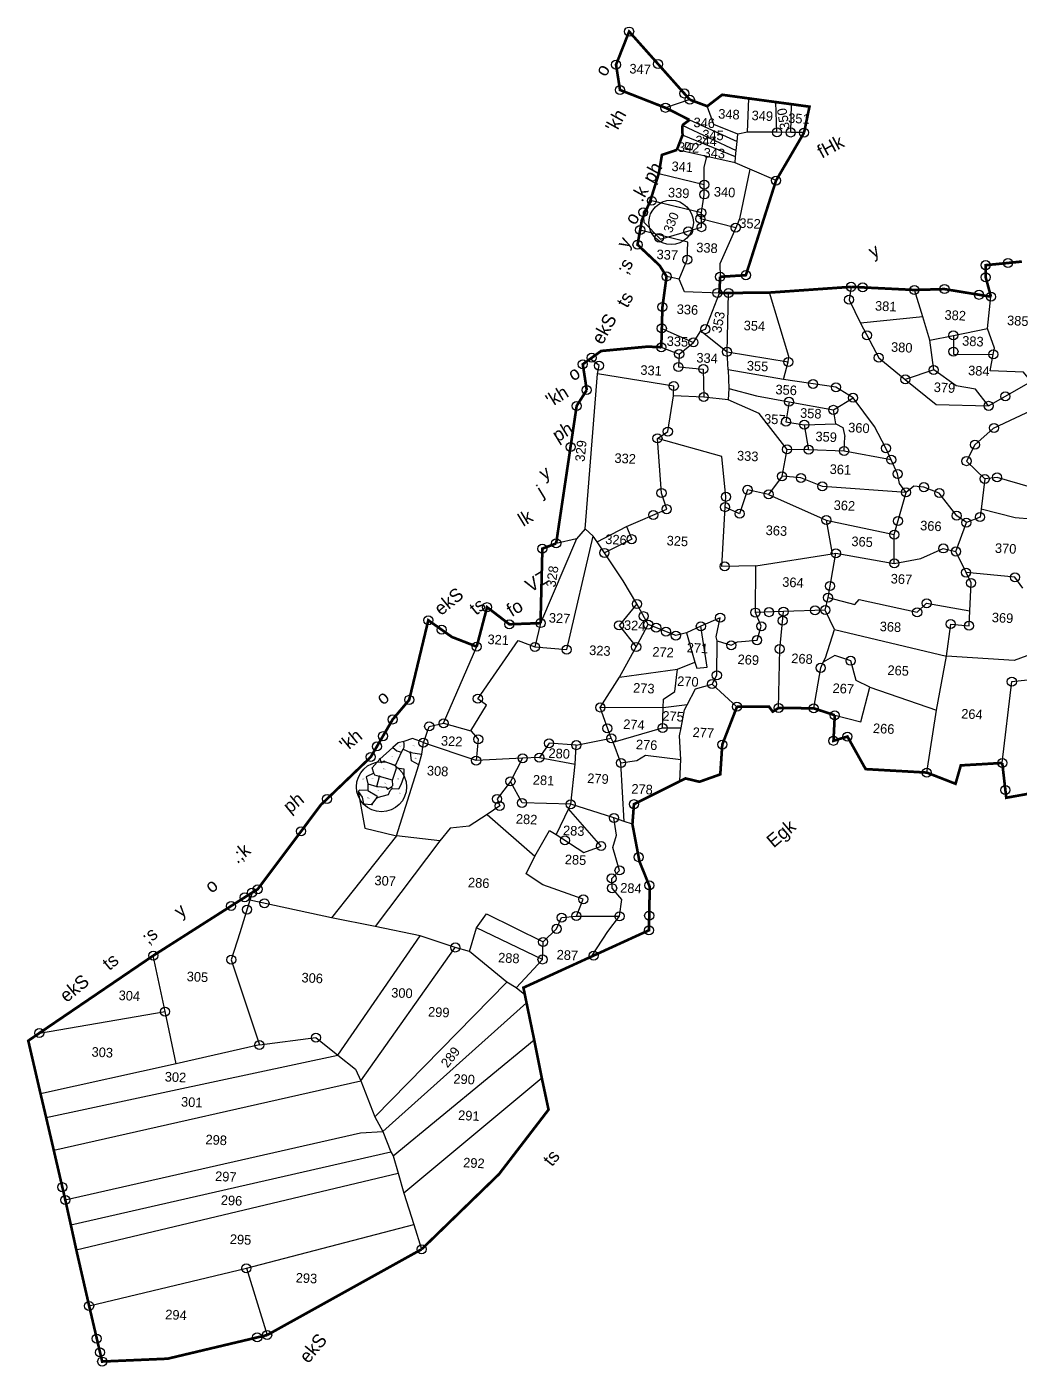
# Model space of a CAD drawing. Header units: feet. Extents: x -2404 to 281539, y -406 to 2079040.
# Drawn here: x 279096 to 280074, y 2077430 to 2078750 of the extents above; entities that cross this region are included whole.
import ezdxf
from ezdxf.enums import TextEntityAlignment as Align

# ---------------------------------------------------------------- set-up
doc = ezdxf.new("R2010")
doc.units = ezdxf.units.FT
doc.header["$LTSCALE"] = 0.3
doc.header["$MEASUREMENT"] = 0
doc.linetypes.add('DASHDOT', pattern=[1, 0.5, -0.25, 0, -0.25])
for name, color, linetype in [('OFF', 1, 'Continuous'), ('POLY_PARCEL', 6, 'Continuous'), ('POLY_WATER', 4, 'Continuous'), ('SYM_STONE', 1, 'Continuous'), ('TEXT_MAPOUT', 7, 'Continuous'), ('TEXT_PARCEL', 7, 'Continuous'), ('V_BOUND_LINE', 7, 'Continuous'), ('V_BOUND_STREAM_LINE', 7, 'DASHDOT')]:
    doc.layers.add(name, color=color, linetype=linetype)
doc.styles.add('TEXT_MAP', font='')
doc.styles.get('TEXT_MAP').set_extended_font_data('Kruti Dev 050')

# ---------------------------------------------------------------- blocks, each defined once
blk = doc.blocks.new('STONE')
blk.add_circle((0, 0), 0.851)
blk = doc.blocks.new('jj')
at = {"layer": 'OFF'}
blk.add_lwpolyline([(279601.5, 2078144.9), (279596.3, 2078121.3)], dxfattribs=at)
at = {"layer": 'POLY_PARCEL'}
for points in [[(279740.6, 2078663), (279716.8, 2078654.6), (279716.8, 2078654.6)], [(279740.6, 2078663), (279740.6, 2078663)], [(279788.4, 2078629.7), (279764.6, 2078639), (279757.9, 2078656.8)], [(279797.8, 2078632), (279798.9, 2078665.1)], [(279827, 2078632.2), (279825.5, 2078661.9)], [(279840.5, 2078632.2), (279840.7, 2078660.1)], [(279740.6, 2078643.1), (279787.8, 2078622.5)], [(279733.5, 2078637.6), (279787.1, 2078613.7)], [(279787.8, 2078622.5), (279788.4, 2078629.7)], [(279797.8, 2078632), (279788.4, 2078629.7)], [(279827, 2078632.2), (279797.8, 2078632)], [(279840.5, 2078632.2), (279827, 2078632.2)], [(279853.7, 2078632.3), (279840.5, 2078632.2)], [(279786.6, 2078607.3), (279734, 2078628)], [(279743.6, 2078614), (279744.8, 2078619.3), (279737.2, 2078620.6), (279736.5, 2078615.5), (279743.6, 2078614)], [(279787.1, 2078613.7), (279787.8, 2078622.5)], [(279758.4, 2078607.1), (279728.6, 2078613.3)], [(279756.2, 2078579.5), (279755.9, 2078596.5), (279758.4, 2078607.1)], [(279786.1, 2078601.3), (279758.4, 2078607.1)], [(279786.1, 2078601.3), (279786.6, 2078607.3)], [(279786.6, 2078607.3), (279787.1, 2078613.7)], [(279711.2, 2078589.8), (279756.2, 2078579.5)], [(279800.9, 2078595.3), (279786.1, 2078601.3)], [(279800.9, 2078595.3), (279791.5, 2078546.2), (279787.8, 2078537.5)], [(279826.8, 2078584.6), (279800.9, 2078595.3)], [(279753.8, 2078551.7), (279756.3, 2078569.8), (279756.2, 2078579.5)], [(279753.8, 2078551.7), (279703.3, 2078563)], [(279787.8, 2078537.5), (279752.9, 2078545.8), (279753.8, 2078551.7)], [(279787.8, 2078537.5), (279772.6, 2078501.6), (279773.2, 2078488.9)], [(279732.7, 2078485.9), (279740.5, 2078505.2), (279740.7, 2078522.5), (279693.7, 2078533.8)], [(279732.7, 2078485.9), (279720.4, 2078488.4)], [(279772.7, 2078472.9), (279738.2, 2078473.5), (279732.7, 2078485.9)], [(279755.1, 2078435.3), (279759.4, 2078437.1), (279772.7, 2078472.9)], [(279781.2, 2078415.1), (279781.7, 2078473.1)], [(279973.4, 2078452.4), (279964.8, 2078478.9)], [(280037.3, 2078442.1), (280040.3, 2078473.4)], [(279973.4, 2078452.4), (279912.2, 2078445.5)], [(279980.8, 2078429.7), (279973.4, 2078452.4)], [(279716.5, 2078437.2), (279747.9, 2078423.9)], [(279747.9, 2078423.9), (279755.1, 2078435.3)], [(279755.1, 2078435.3), (279781.2, 2078415.1)], [(279980.8, 2078429.7), (280003.9, 2078434.7)], [(280003.9, 2078434.7), (280037.3, 2078442.1)], [(280003.9, 2078434.7), (280004.3, 2078416.3), (280043.5, 2078416.6)], [(280043.5, 2078416.6), (280044.6, 2078422.8), (280037.3, 2078442.1)], [(279716.3, 2078418.6), (279734, 2078412.1)], [(279734, 2078412.1), (279747.9, 2078423.9)], [(279985, 2078400.4), (279980.8, 2078429.7)], [(279654, 2078391.3), (279655.2, 2078399.5), (279646.5, 2078406.1)], [(279734, 2078412.1), (279733.5, 2078399.4), (279758, 2078397.7), (279758.9, 2078370.1)], [(279781.2, 2078415.1), (279841.6, 2078406)], [(279782.6, 2078397.3), (279781.2, 2078415.1)], [(280081.2, 2078390.4), (280073.4, 2078399.7), (280040.7, 2078400.3), (280043.5, 2078416.6)], [(279644, 2078238.4), (279654, 2078391.3)], [(279728.9, 2078371), (279729.2, 2078380.5), (279654, 2078391.3)], [(279782.6, 2078397.3), (279783.4, 2078379.1)], [(279837.2, 2078388.6), (279782.6, 2078397.3)], [(279985, 2078400.4), (279957.1, 2078390.6)], [(280039.6, 2078365.8), (280026.4, 2078382.1), (280007.3, 2078385.1), (279985, 2078400.4)], [(279783.4, 2078379.1), (279782.9, 2078367.7)], [(279783.4, 2078379.1), (279810.8, 2078372.3)], [(279713.9, 2078328.7), (279724, 2078335.6), (279728.9, 2078371)], [(279758.9, 2078370.1), (279728.9, 2078371)], [(279782.9, 2078367.7), (279758.9, 2078370.1)], [(279841.8, 2078319.9), (279813.8, 2078354.7), (279782.9, 2078367.7)], [(279810.8, 2078372.3), (279843, 2078366.8)], [(279843, 2078366.8), (279840.2, 2078347.1), (279858.3, 2078344.4)], [(279843, 2078366.8), (279886.8, 2078359.5)], [(279886.8, 2078359.5), (279906, 2078371.7)], [(279889.3, 2078345.9), (279886.8, 2078359.5)], [(279858.3, 2078344.4), (279889.3, 2078345.9)], [(279858.3, 2078344.4), (279863, 2078319.8)], [(279889.3, 2078345.9), (279896.4, 2078342.3), (279898.6, 2078333.3)], [(279684.6, 2078241.4), (279724.1, 2078259.1), (279718.7, 2078274.9), (279713.9, 2078328.7)], [(279782.2, 2078272.2), (279777.5, 2078311.7), (279713.9, 2078328.7)], [(279898, 2078319.1), (279898.6, 2078333.3)], [(279837.2, 2078293.3), (279841.8, 2078319.9)], [(279863, 2078319.8), (279841.8, 2078319.9)], [(279898, 2078319.1), (279863, 2078319.8)], [(279944.5, 2078311.2), (279898, 2078319.1)], [(279837.2, 2078293.3), (279824.3, 2078275.2)], [(279959.6, 2078279.3), (279877.1, 2078283.9), (279855.8, 2078291.9), (279837.2, 2078293.3)], [(280082.2, 2078286.3), (280049.1, 2078295.5), (280037, 2078293.8)], [(279824.3, 2078275.2), (279803.4, 2078279.4), (279796, 2078255.7), (279781.6, 2078262)], [(279824.3, 2078275.2), (279881.5, 2078250.8)], [(279948.7, 2078237.5), (279959.6, 2078279.3)], [(279812.6, 2078204.6), (279779.4, 2078203.5), (279781.6, 2078262)], [(279781.6, 2078262), (279782.2, 2078272.2)], [(280111.5, 2078194), (280099.8, 2078253.8), (280067.6, 2078255.8), (280033.8, 2078264)], [(279881.5, 2078250.8), (279948.7, 2078237.5)], [(279881.5, 2078250.8), (279887.9, 2078217.6)], [(280009.7, 2078221.8), (280019.5, 2078250.4)], [(279644, 2078238.4), (279635.6, 2078228.4)], [(279652.2, 2078231.5), (279644, 2078238.4)], [(279656, 2078226), (279684.6, 2078241.4)], [(279684.6, 2078241.4), (279690.1, 2078229), (279663.4, 2078215.1)], [(279949.1, 2078209.1), (279948.7, 2078237.5)], [(279534.4, 2078037.6), (279549.6, 2078063.1), (279540.9, 2078069.5), (279579.9, 2078127.3), (279596.3, 2078121.3), (279627.7, 2078119.2), (279652.2, 2078231.5)], [(279635.6, 2078228.4), (279601.5, 2078144.9)], [(279635.6, 2078228.4), (279615.7, 2078223.7)], [(279656, 2078226), (279652.2, 2078231.5)], [(279663.4, 2078215.1), (279656, 2078226)], [(279949.1, 2078209.1), (279975.1, 2078214.3), (279997.2, 2078224.6), (280009.7, 2078221.8)], [(280019.9, 2078201.2), (280009.7, 2078221.8)], [(279696.2, 2078165.3), (279682.2, 2078187.8), (279663.4, 2078215.1)], [(279812.6, 2078204.6), (279887.9, 2078217.6)], [(279884.4, 2078174.4), (279891.4, 2078218.2)], [(279887.9, 2078217.6), (279891.4, 2078218.2)], [(279891.4, 2078218.2), (279949.1, 2078209.1)], [(279813.1, 2078158.6), (279812.6, 2078204.6)], [(280076.1, 2078186.8), (280068.2, 2078197.3), (280019.9, 2078201.2)], [(280024.2, 2078163.7), (280025.1, 2078191), (280019.9, 2078201.2)], [(279881.8, 2078162.1), (279884.4, 2078174.4)], [(279884.4, 2078174.4), (279910.8, 2078168), (279915.2, 2078172.9), (279972.4, 2078161.3), (279981.6, 2078170.3), (280024.2, 2078163.7)], [(279696.2, 2078165.3), (279678.9, 2078143.9), (279696.1, 2078122.9)], [(279707.6, 2078145.1), (279696.2, 2078165.3)], [(279795.7, 2078129.5), (279815.1, 2078131.4), (279819, 2078145.2), (279813.1, 2078158.6)], [(279840.7, 2078159.9), (279813.1, 2078158.6)], [(279837.4, 2078065), (279837.5, 2078123), (279840.7, 2078159.9)], [(279881.8, 2078162.1), (279840.7, 2078159.9)], [(279891.1, 2078143.2), (279881.8, 2078162.1)], [(280002.1, 2078118.4), (280005.6, 2078150.2), (280023.7, 2078148.8), (280024.2, 2078163.7)], [(279696.1, 2078122.9), (279697.5, 2078125.4), (279707.6, 2078145.1)], [(279745.4, 2078137.7), (279735, 2078134.7), (279707.6, 2078145.1)], [(279759.5, 2078144.2), (279745.4, 2078137.7)], [(279754.1, 2078108.7), (279756.3, 2078102.9), (279766.3, 2078104.1), (279759.5, 2078144.2)], [(279775.7, 2078130), (279774.8, 2078134.1), (279778.4, 2078153), (279759.5, 2078144.2)], [(279880.7, 2078110.6), (279882.8, 2078115.1), (279891.1, 2078143.2)], [(279891.1, 2078143.2), (280002.1, 2078118.4)], [(279745.4, 2078137.7), (279754.1, 2078108.7)], [(279771.4, 2078087.5), (279776, 2078096.2), (279775.7, 2078130)], [(279775.7, 2078130), (279789.7, 2078126), (279795.7, 2078129.5)], [(279507.5, 2078044.7), (279539, 2078120.8)], [(279680.1, 2078092.7), (279696.1, 2078122.9)], [(279927, 2078086.7), (279913.2, 2078093.3), (279907.7, 2078112.5), (279891.8, 2078117.5), (279880.7, 2078110.6)], [(279992.9, 2078065.2), (280002.1, 2078118.4)], [(280096.1, 2078125.9), (280068.8, 2078115.2), (280002.1, 2078118.4)], [(279680.1, 2078092.7), (279737.2, 2078101.7)], [(279723.7, 2078063.2), (279723.9, 2078071.7), (279735, 2078079.7), (279737.2, 2078101.7)], [(279737.2, 2078101.7), (279754.1, 2078108.7)], [(279872, 2078065.1), (279878.2, 2078105.1), (279880.7, 2078110.6)], [(279661.7, 2078062.7), (279680.1, 2078092.7)], [(280058.5, 2078014.1), (280066.7, 2078094.4), (280100.9, 2078098.7)], [(279747.1, 2078066.5), (279755.2, 2078082.4), (279771.4, 2078087.5)], [(279796.3, 2078065.5), (279771.4, 2078087.5)], [(279892.8, 2078058.6), (279918.4, 2078052.5), (279927, 2078086.7)], [(279927, 2078086.7), (279992.9, 2078065.2)], [(279723.7, 2078063.2), (279661.7, 2078062.7)], [(279673, 2078032.5), (279661.7, 2078062.7)], [(279723.4, 2078043.5), (279723.7, 2078063.2)], [(279747.1, 2078066.5), (279723.7, 2078063.2)], [(279741.5, 2078043.9), (279744.7, 2078061.6), (279747.1, 2078066.5)], [(279984.3, 2078003.5), (279992.9, 2078065.2)], [(279540.2, 2078008.5), (279487.9, 2078025.3), (279493.4, 2078041.5), (279507.5, 2078044.7)], [(279507.5, 2078044.7), (279534.4, 2078037.6)], [(279534.4, 2078037.6), (279541.9, 2078029.5), (279540.2, 2078008.5)], [(279674.8, 2078028.7), (279723.4, 2078043.5)], [(279723.4, 2078043.5), (279741.5, 2078043.9)], [(279741.7, 2078012.8), (279740, 2078035.9), (279741.5, 2078043.9)], [(279638.6, 2078025.2), (279611.8, 2078026.6), (279602.4, 2078012.4)], [(279637.7, 2078006.5), (279638.6, 2078025.2)], [(279638.6, 2078025.2), (279673, 2078032.5)], [(279674.8, 2078028.7), (279673, 2078032.5)], [(279682.9, 2078008.3), (279674.8, 2078028.7)], [(279585.9, 2078011.5), (279540.2, 2078008.5)], [(279585.9, 2078011.5), (279574.3, 2077988.5)], [(279602.4, 2078012.4), (279585.9, 2078011.5)], [(279602.4, 2078012.4), (279637.7, 2078006.5)], [(279682.9, 2078008.3), (279698.6, 2078010.9), (279706.8, 2078016.4), (279741.7, 2078012.8)], [(279741.3, 2077991.3), (279741.7, 2078012.8)], [(279634, 2077966.8), (279637.7, 2078006.5)], [(279686.8, 2077950.8), (279682.9, 2078008.3)], [(279574.3, 2077988.5), (279561.3, 2077971), (279564.1, 2077964.1), (279551.8, 2077955.5)], [(279634, 2077966.8), (279586, 2077967.4), (279574.3, 2077988.5)], [(279632, 2077962.2), (279620, 2077936.7)], [(279620, 2077936.7), (279647.6, 2077919.5), (279664.6, 2077926.1), (279632, 2077962.2)], [(279632, 2077962.2), (279634, 2077966.8)], [(279676.8, 2077954), (279634, 2077966.8)], [(279551.8, 2077955.5), (279534.3, 2077943.9), (279515.5, 2077941.4), (279505.5, 2077928.9)], [(279551.8, 2077955.5), (279599.5, 2077915.2)], [(279683.8, 2077857.2), (279685.7, 2077873.8), (279676.1, 2077884.8), (279675.5, 2077894.4), (279683.1, 2077902.4), (279676.1, 2077925), (279679.7, 2077937.1), (279676.8, 2077954)], [(279686.8, 2077950.8), (279676.8, 2077954)], [(279695.1, 2077948.1), (279686.8, 2077950.8)], [(279505.5, 2077928.9), (279462.8, 2077933.1), (279400.1, 2077851.2)], [(279599.5, 2077915.2), (279613.6, 2077940.7), (279620, 2077936.7)], [(279505.5, 2077928.9), (279443.2, 2077843.5)], [(279641.3, 2077856.8), (279647.8, 2077873.4), (279607.7, 2077887.1), (279591.2, 2077897.7), (279599.5, 2077915.2)], [(279319.4, 2077867.6), (279310.1, 2077835.1), (279301.9, 2077808.5)], [(279321.4, 2077874.9), (279319.4, 2077867.6)], [(279400.1, 2077851.2), (279319.4, 2077867.6)], [(279443.2, 2077843.5), (279400.1, 2077851.2)], [(279543.2, 2077843.7), (279552.6, 2077857.6), (279608.9, 2077830.8)], [(279608.9, 2077830.8), (279622, 2077843.9), (279626.7, 2077855), (279641.3, 2077856.8)], [(279641.3, 2077856.8), (279683.8, 2077857.2)], [(279656.9, 2077817.2), (279672.4, 2077842.1), (279683.8, 2077857.2)], [(279487.7, 2077835), (279443.2, 2077843.5)], [(279536.6, 2077820.4), (279543.2, 2077843.7)], [(279608.6, 2077813.5), (279543.2, 2077843.7)], [(279408.5, 2077716), (279487.7, 2077835)], [(279431.3, 2077691.1), (279522.5, 2077824)], [(279522.5, 2077824), (279487.7, 2077835)], [(279536.6, 2077820.4), (279536.6, 2077820.4), (279522.5, 2077824)], [(279608.6, 2077813.5), (279608.9, 2077830.8)], [(279237.5, 2077756.4), (279225.1, 2077811.4)], [(279573.7, 2077790.5), (279536.6, 2077820.4)], [(279583.2, 2077785.1), (279608.6, 2077813.5)], [(279301.9, 2077808.5), (279331, 2077725)], [(279445.9, 2077656), (279573.7, 2077790.5)], [(279583.2, 2077785.1), (279573.7, 2077790.5)], [(279591.8, 2077778.3), (279583.2, 2077785.1)], [(279453.8, 2077641.6), (279593.5, 2077770.5)], [(279114, 2077733.3), (279237.5, 2077756.4)], [(279249.1, 2077705.2), (279237.5, 2077756.4)], [(279331, 2077725), (279386.5, 2077733), (279408.5, 2077716)], [(279464.5, 2077617.6), (279601.6, 2077734.1)], [(279331, 2077725), (279249.1, 2077705.2)], [(279249.1, 2077705.2), (279116.1, 2077673.5)], [(279122, 2077650.1), (279408.5, 2077716)], [(279408.5, 2077716), (279426, 2077702.5), (279431.3, 2077691.1)], [(279609.7, 2077696.5), (279475.5, 2077581.2)], [(279130, 2077618), (279431.3, 2077691.1)], [(279431.3, 2077691.1), (279445.9, 2077656)], [(279445.9, 2077656), (279453.8, 2077641.6)], [(279142.1, 2077569.3), (279431.9, 2077640)], [(279431.9, 2077640), (279453.8, 2077641.6)], [(279453.8, 2077641.6), (279453.8, 2077641.6)], [(279453.8, 2077641.6), (279462.2, 2077621.6)], [(279147.9, 2077544.9), (279462.2, 2077621.6)], [(279462.2, 2077621.6), (279464.5, 2077617.6)], [(279464.5, 2077617.6), (279469.5, 2077600.8)], [(279153.7, 2077520.2), (279469.5, 2077600.8)], [(279469.5, 2077600.8), (279475.5, 2077581.2)], [(279475.5, 2077581.2), (279485.7, 2077550.3)], [(279321.5, 2077504.7), (279485.7, 2077550.3)], [(279485.7, 2077550.3), (279493.9, 2077526.1)], [(279167.2, 2077465.2), (279321.5, 2077504.7)], [(279321.5, 2077504.7), (279343, 2077439.2)]]:
    blk.add_lwpolyline(points, dxfattribs=at)
at = {"layer": 'POLY_WATER'}
for points in [[(279841.6, 2078406), (279842.2, 2078411.4), (279822, 2078474.1)], [(279902.4, 2078481), (279900.6, 2078468.3), (279912.2, 2078445.5)], [(279912.2, 2078445.5), (279930.7, 2078411.6), (279957.1, 2078390.6)], [(279837.2, 2078388.6), (279841.6, 2078406)], [(279906, 2078371.7), (279889, 2078381.8), (279837.2, 2078388.6)], [(279957.1, 2078390.6), (279988, 2078366.2), (280039.6, 2078365.8)], [(280130.8, 2078378.1), (280126.1, 2078380.6), (280103.6, 2078372.4), (280044.4, 2078343.7), (280026.8, 2078327.3), (280018.7, 2078311), (280037, 2078293.8)], [(280039.6, 2078365.8), (280081.2, 2078390.4)], [(279944.5, 2078311.2), (279939.1, 2078322.4), (279927.5, 2078343.8), (279906, 2078371.7)], [(279959.6, 2078279.3), (279953, 2078287.8), (279951, 2078297.4), (279944.5, 2078311.2)], [(280037, 2078293.8), (280033.8, 2078264)], [(280019.5, 2078250.4), (280009.9, 2078257.1), (279992.4, 2078279.1), (279977.1, 2078284.7), (279967.1, 2078285.5), (279959.6, 2078279.3)], [(280033.8, 2078264), (280032.9, 2078256.1), (280019.5, 2078250.4)]]:
    blk.add_lwpolyline(points, dxfattribs=at)
at = {"layer": 'V_BOUND_LINE', "const_width": 2.63}
for points in [[(279716.8, 2078654.6), (279671.7, 2078671.5), (279667.4, 2078696.3), (279679.8, 2078729.2), (279740.6, 2078663)], [(279757.9, 2078656.8), (279772.4, 2078668.3), (279798.9, 2078665.1)], [(279716.8, 2078654.6), (279740.6, 2078643.1)], [(279740.6, 2078663), (279757.9, 2078656.8)], [(279798.9, 2078665.1), (279825.5, 2078661.9)], [(279825.5, 2078661.9), (279840.7, 2078660.1)], [(279840.7, 2078660.1), (279858.6, 2078657.9), (279853.7, 2078632.3)], [(279733.5, 2078637.6), (279740.6, 2078643.1)], [(279728.6, 2078613.3), (279734, 2078628)], [(279734, 2078628), (279733.5, 2078637.6)], [(279853.7, 2078632.3), (279826.8, 2078584.6)], [(279711.2, 2078589.8), (279714, 2078608.1), (279728.6, 2078613.3)], [(279703.3, 2078563), (279711.2, 2078589.8)], [(279826.8, 2078584.6), (279798.5, 2078490.9), (279773.2, 2078488.9)], [(279693.7, 2078533.8), (279695.2, 2078543.6), (279703.3, 2078563)], [(279720.4, 2078488.4), (279713.4, 2078499.1), (279691.3, 2078519.3), (279693.7, 2078533.8)], [(280070.2, 2078508.5), (280034.6, 2078504.4), (280034.8, 2078492.5), (280040.3, 2078473.4)], [(279716.5, 2078437.2), (279716.8, 2078458.3), (279720.4, 2078488.4)], [(279773.2, 2078488.9), (279772.7, 2078472.9)], [(279772.7, 2078472.9), (279781.7, 2078473.1)], [(279781.7, 2078473.1), (279822, 2078474.1)], [(279964.8, 2078478.9), (279902.4, 2078481)], [(280040.3, 2078473.4), (279994.4, 2078480.2), (279964.8, 2078478.9)], [(279716.3, 2078418.6), (279716.5, 2078437.2)], [(279646.5, 2078406.1), (279657.1, 2078414), (279702.8, 2078419), (279716.3, 2078418.6)], [(279643.5, 2078375.3), (279639.2, 2078400.6), (279646.5, 2078406.1)], [(279615.7, 2078223.7), (279633.8, 2078359.5), (279643.5, 2078375.3)], [(279601.5, 2078144.9), (279602.2, 2078218.3), (279615.7, 2078223.7)], [(279539, 2078120.8), (279548.6, 2078159.8), (279570.8, 2078143.3), (279601.5, 2078144.9)], [(279321.4, 2077874.9), (279326.9, 2077878.4), (279387.9, 2077962.5), (279436.3, 2078010.4), (279457.3, 2078047.7), (279473.3, 2078067.3), (279490.9, 2078146), (279514.4, 2078129.9), (279539, 2078120.8)], [(279796.3, 2078065.5), (279782.4, 2078028), (279780.9, 2077998.6), (279760.5, 2077991), (279746.6, 2077994.1), (279741.3, 2077991.3)], [(279837.4, 2078065), (279831.6, 2078061.2), (279827.8, 2078066.2), (279796.3, 2078065.5)], [(279872, 2078065.1), (279837.4, 2078065)], [(279892.8, 2078058.6), (279872, 2078065.1)], [(279984.3, 2078003.5), (279924, 2078006), (279905.6, 2078037.8), (279891.9, 2078033.4), (279892.8, 2078058.6)], [(280105, 2078057.6), (280123.7, 2078038.7), (280142.8, 2078035.2), (280142.9, 2078022.5), (280126.7, 2078016.5), (280119.1, 2077994.6), (280108.4, 2077989.2), (280088.7, 2077989), (280085.5, 2077984.3), (280063, 2077979.9), (280058.5, 2078014.1)], [(280058.5, 2078014.1), (280017.7, 2078011.1), (280012.8, 2077992.9), (279984.3, 2078003.5)], [(279741.3, 2077991.3), (279696.3, 2077967.9), (279695.1, 2077948.1)], [(279695.1, 2077948.1), (279702.6, 2077911.6), (279713.1, 2077886.7), (279713, 2077843.9), (279656.9, 2077817.2)], [(279225.1, 2077811.4), (279321.4, 2077874.9)], [(279114, 2077733.3), (279225.1, 2077811.4)], [(279656.9, 2077817.2), (279590.2, 2077785.4), (279591.8, 2077778.3)], [(279591.8, 2077778.3), (279593.5, 2077770.5)], [(279593.5, 2077770.5), (279601.6, 2077734.1)], [(279116.1, 2077673.5), (279103.2, 2077725.6), (279114, 2077733.3)], [(279601.6, 2077734.1), (279609.7, 2077696.5)], [(279609.7, 2077696.5), (279616.8, 2077665.6), (279569, 2077601.3), (279493.9, 2077526.1)], [(279122, 2077650.1), (279116.1, 2077673.5)], [(279130, 2077618), (279122, 2077650.1)], [(279142.1, 2077569.3), (279130, 2077618)], [(279147.9, 2077544.9), (279142.1, 2077569.3)], [(279153.7, 2077520.2), (279147.9, 2077544.9)], [(279167.2, 2077465.2), (279153.7, 2077520.2)], [(279493.9, 2077526.1), (279343, 2077439.2)], [(279343, 2077439.2), (279245.3, 2077414.4), (279180.9, 2077410.6), (279167.2, 2077465.2)]]:
    blk.add_lwpolyline(points, dxfattribs=at)
at = {"layer": 'V_BOUND_STREAM_LINE', "ltscale": 10, "const_width": 2.63, "flags": 128}
blk.add_lwpolyline([(279822, 2078474.1), (279902.4, 2078481)], dxfattribs=at)
at = {"layer": 'SYM_STONE', "xscale": 5.253195329489514, "yscale": 5.253195329489514, "zscale": 5.253195329489514, "rotation": 358.0541219776481}
for p in [(279679.8, 2078729.2), (279667.4, 2078696.3), (279708.8, 2078697.6), (279671.7, 2078671.5), (279735.1, 2078669), (279716.8, 2078654.6), (279740.6, 2078663), (279827, 2078632.2), (279840.5, 2078632.2), (279853.7, 2078632.3), (279756.2, 2078579.5), (279826.8, 2078584.6), (279756.3, 2078569.8), (279752.9, 2078545.8), (279693.7, 2078533.8), (279787.8, 2078537.5), (279691.3, 2078519.3), (280056.5, 2078506.9), (279740.5, 2078505.2), (280034.6, 2078504.4), (280034.8, 2078492.5), (279720.4, 2078488.4), (279773.2, 2078488.9), (279798.5, 2078490.9), (279902.4, 2078481), (279913.8, 2078480.6), (279994.4, 2078480.2), (279770.8, 2078472.9), (279781.7, 2078473.1), (279900.6, 2078468.3), (279964.8, 2078478.9), (280028.5, 2078475.1), (280040.3, 2078473.4), (279716.8, 2078458.3), (279716.5, 2078437.2), (279759.4, 2078437.1), (279918.7, 2078433.5), (280003.9, 2078434.7), (279716.3, 2078418.6), (279747.9, 2078423.9), (279781.2, 2078415.1), (280004.2, 2078418.8), (280043.5, 2078416.6), (279639.2, 2078400.6), (279647.9, 2078407.2), (279734, 2078412.1), (279841.6, 2078406), (279930.7, 2078411.6), (279985, 2078400.4), (279655.2, 2078399.5), (279733.5, 2078399.4), (279758, 2078397.7), (279957.1, 2078390.6), (279643.5, 2078375.3), (279729.2, 2078380.5), (279866.4, 2078384.8), (279889, 2078381.8), (280055.9, 2078375.4), (279758.9, 2078370.1), (279843, 2078366.8), (279906, 2078371.7), (280039.6, 2078365.8), (279633.8, 2078359.5), (279840.2, 2078347.1), (279886.8, 2078359.5), (279724, 2078335.6), (279858.3, 2078344.4), (280045.3, 2078344.1), (279713.9, 2078328.7), (279939.1, 2078322.4), (280026.8, 2078327.3), (279628.4, 2078319), (279841.8, 2078319.9), (279863, 2078319.8), (279898, 2078319.1), (279944.5, 2078311.2), (280018.7, 2078311), (279951, 2078297.4), (280049.1, 2078295.5), (279837.2, 2078293.3), (279855.8, 2078291.9), (279877.1, 2078283.9), (279977.1, 2078284.7), (280037, 2078293.8), (279718.7, 2078274.9), (279782.2, 2078272.2), (279803.4, 2078279.4), (279824.3, 2078275.2), (279959.6, 2078279.3), (279992.4, 2078279.1), (279724.1, 2078259.1), (279781.6, 2078262), (279796, 2078255.7), (280009.9, 2078257.1), (280032.9, 2078256.1), (279711, 2078253.2), (279881.5, 2078250.8), (279952.2, 2078250.9), (280019.5, 2078250.4), (279690.1, 2078229), (279948.7, 2078237.5), (279602.2, 2078218.3), (279615.7, 2078223.7), (279663.4, 2078215.1), (279891.4, 2078218.2), (279997.2, 2078224.6), (280009.7, 2078221.8), (279782, 2078203.6), (279949.1, 2078209.1), (280019.9, 2078201.2), (280025.1, 2078191), (280068.2, 2078197.3), (279886.2, 2078185.8), (279696.2, 2078165.3), (279884.4, 2078174.4), (279981.6, 2078170.3), (279548.6, 2078159.8), (279702.9, 2078153.3), (279778.4, 2078153), (279813.1, 2078158.6), (279826.5, 2078159.2), (279839.9, 2078151), (279840.7, 2078159.9), (279871.8, 2078161.6), (279881.8, 2078162.1), (279972.4, 2078161.3), (280005.6, 2078150.2), (279490.9, 2078146), (279504.2, 2078136.9), (279570.8, 2078143.3), (279601.5, 2078144.9), (279678.9, 2078143.9), (279707.6, 2078145.1), (279715.5, 2078142.1), (279725.2, 2078138.4), (279759.5, 2078144.2), (279819, 2078145.2), (280023.7, 2078148.8), (279696.1, 2078122.9), (279735, 2078134.7), (279789.7, 2078126), (279815.1, 2078131.4), (279837.5, 2078123), (279539, 2078120.8), (279596.3, 2078121.3), (279627.7, 2078119.2), (279907.7, 2078112.5), (279776, 2078096.2), (279878.2, 2078105.1), (279771.4, 2078087.5), (280066.7, 2078094.4), (279473.3, 2078067.3), (279540.9, 2078069.5), (279661.7, 2078062.7), (279796.3, 2078065.5), (279837.4, 2078065), (279872, 2078065.1), (279892.8, 2078058.6), (279457.3, 2078047.7), (279507.5, 2078044.7), (279723.4, 2078043.5), (279448, 2078031.1), (279493.4, 2078041.5), (279669, 2078042.2), (279673, 2078032.5), (279891.9, 2078033.4), (279905.6, 2078037.8), (279442.2, 2078020.9), (279487.9, 2078025.3), (279541.9, 2078029.5), (279611.8, 2078026.6), (279638.6, 2078025.2), (279782.4, 2078028), (279436.3, 2078010.4), (279540.2, 2078008.5), (279585.9, 2078011.5), (279602.4, 2078012.4), (279682.9, 2078008.3), (280058.5, 2078014.1), (279984.3, 2078003.5), (279574.3, 2077988.5), (280062, 2077987.5), (279393.9, 2077968.4), (279561.3, 2077971), (279586, 2077967.4), (279634, 2077966.8), (279696.3, 2077967.9), (279564.1, 2077964.1), (279676.8, 2077954), (279368.7, 2077936.1), (279628.8, 2077931.2), (279664.6, 2077926.1), (279701.7, 2077915.8), (279683.1, 2077902.4), (279675.5, 2077894.4), (279712.6, 2077888.1), (279321.4, 2077874.9), (279326.9, 2077878.4), (279647.8, 2077873.4), (279676.1, 2077884.8), (279301, 2077861.4), (279314.3, 2077870.1), (279333.8, 2077864.7), (279316.7, 2077858.2), (279626.7, 2077855), (279641.3, 2077856.8), (279683.8, 2077857.2), (279713, 2077858.3), (279622, 2077843.9), (279713, 2077843.9), (279522.5, 2077824), (279608.9, 2077830.8), (279225.1, 2077811.4), (279301.9, 2077808.5), (279608.6, 2077813.5), (279658.9, 2077818.1), (279237.5, 2077756.4), (279114, 2077733.3), (279386.5, 2077733), (279331, 2077725), (279139, 2077581.8), (279142.1, 2077569.3), (279493.9, 2077526.1), (279321.5, 2077504.7), (279167.2, 2077465.2), (279333.2, 2077436.8), (279343, 2077439.2), (279175.1, 2077433.1), (279178.5, 2077419.6), (279180.9, 2077410.6)]:
    blk.add_blockref('STONE', p, dxfattribs=at)
at = {"layer": 'TEXT_MAPOUT', "style": 'TEXT_MAP'}
for s, height, rotation, p in [('o', 13.1, 61.8295, (279657.5, 2078683.5)), ("'kh", 13.13, 61.8295, (279668.5, 2078628.5)), ('fHk', 13.13, 29.1618, (279871.6, 2078606.8)), ('ph', 13.13, 61.8295, (279706, 2078579.1)), ('.k', 13.13, 61.8295, (279695.3, 2078560.6)), ('o', 13.1, 61.8295, (279688.9, 2078537.8)), ('y', 13.1, 61.8295, (279681.4, 2078514.4)), ('y', 13.1, 29.1618, (279923.5, 2078509)), (';s', 13.13, 61.8295, (279681.5, 2078488.9)), ('ts', 13.13, 61.8295, (279682.2, 2078456)), ('ekS', 13.13, 61.8295, (279658.2, 2078419.4)), ('o', 13.1, 32.2985, (279630, 2078383.4)), ("'kh", 13.13, 32.2985, (279608.5, 2078357.4)), ('ph', 13.13, 32.2985, (279615.5, 2078323.1)), ('y', 13.1, 32.2985, (279602.9, 2078285.3)), ('j', 13.1, 32.2985, (279601.1, 2078268.5)), ('lk', 13.13, 32.2985, (279583, 2078239.4)), ('VZ', 13.13, 32.2985, (279591.2, 2078174.5)), ('ekS', 13.13, 40.2548, (279503.4, 2078150.2)), ('ts', 13.13, 40.2548, (279538, 2078151)), ('fo', 13.13, 32.2985, (279573.1, 2078150.2)), ('o', 13.1, 40.2548, (279447.5, 2078061.1)), ("'kh", 13.13, 40.2548, (279412.2, 2078014.8)), ('ph', 13.13, 40.2548, (279357.5, 2077953)), ('Egk', 13.13, 41.209, (279834.6, 2077926.4)), ('.;k', 13.13, 40.2548, (279306.4, 2077902.6)), ('o', 13.1, 40.2548, (279281.6, 2077873.1)), ('y', 13.1, 40.2548, (279251.5, 2077848.5)), (';s', 13.13, 40.2548, (279220, 2077821.8)), ('ts', 13.13, 40.2548, (279181.9, 2077795.4)), ('ekS', 13.13, 40.2548, (279140.4, 2077763.3)), ('ts', 13.13, 51.2805, (279621, 2077608.8)), ('ekS', 13.13, 51.2805, (279384, 2077411.1))]:
    blk.add_text(s, height=height, rotation=rotation, dxfattribs=at).set_placement(p)
at = {"layer": 'TEXT_PARCEL', "style": 'TEXT_MAP'}
for s, rotation, p in [('347', 358.0541, (279691.2, 2078692.4)), ('350', 100.3871, (279833, 2078645.5)), ('346', 358.0541, (279755.2, 2078640.4)), ('348', 358.0541, (279779.4, 2078649.2)), ('349', 358.0541, (279812.3, 2078648.2)), ('351', 358.0541, (279848.4, 2078646)), ('345', 358.0541, (279764, 2078628.5)), ('342', 358.0541, (279740.2, 2078615.8)), ('344', 358.0541, (279757.3, 2078622.6)), ('343', 358.0541, (279765.6, 2078610.6)), ('341', 358.0541, (279734.2, 2078596.8)), ('339', 358.0541, (279731.1, 2078570.9)), ('340', 358.0541, (279776.3, 2078572.4)), ('352', 358.0541, (279801.8, 2078541.9)), ('337', 358.0541, (279720.8, 2078509.8)), ('338', 358.0541, (279759.8, 2078517.2)), ('336', 358.0541, (279741.5, 2078456.1)), ('381', 358.0541, (279936.8, 2078462.4)), ('382', 358.0541, (280005.4, 2078454.5)), ('353', 80.2163, (279772.1, 2078444.2)), ('354', 358.0541, (279807.7, 2078441.1)), ('385', 358.0541, (280067.1, 2078450.1)), ('383', 358.0541, (280023.2, 2078429.2)), ('335', 358.0541, (279732.1, 2078424.5)), ('380', 358.0541, (279953.2, 2078422.1)), ('334', 358.0541, (279761.6, 2078408.6)), ('355', 358.0541, (279811.4, 2078401.5)), ('384', 358.0541, (280029.5, 2078400.2)), ('331', 358.0541, (279706.6, 2078395.6)), ('356', 358.0541, (279840, 2078378.4)), ('379', 358.0541, (279995.9, 2078383.1)), ('357', 358.0541, (279829.2, 2078349.3)), ('358', 358.0541, (279864.6, 2078355.7)), ('360', 358.0541, (279912.2, 2078342.1)), ('329', 85.1308, (279638.6, 2078315.2)), ('359', 358.0541, (279880.1, 2078332.8)), ('332', 358.0541, (279682.4, 2078308.4)), ('333', 358.0541, (279803.1, 2078312.7)), ('361', 358.0541, (279894.6, 2078300.8)), ('362', 358.0541, (279899.1, 2078265.4)), ('366', 358.0541, (279984.6, 2078246.6)), ('326', 358.0541, (279674.6, 2078228.3)), ('325', 358.0541, (279735.1, 2078227.9)), ('363', 358.0541, (279832.5, 2078239.6)), ('365', 358.0541, (279917.1, 2078230)), ('370', 358.0541, (280058.6, 2078225.5)), ('328', 82.1279, (279612.3, 2078191.1)), ('364', 358.0541, (279849.6, 2078188.9)), ('367', 358.0541, (279956.4, 2078193.8)), ('327', 358.0541, (279620.2, 2078150)), ('369', 358.0541, (280056.6, 2078157.1)), ('324', 358.0541, (279694.3, 2078144)), ('368', 358.0541, (279946.3, 2078146.6)), ('321', 358.0541, (279560.1, 2078127.9)), ('271', 358.0541, (279756.5, 2078122.8)), ('323', 358.0541, (279660.4, 2078118.7)), ('272', 358.0541, (279722.7, 2078118.2)), ('269', 358.0541, (279806.8, 2078112)), ('268', 358.0541, (279859.7, 2078113.8)), ('265', 358.0541, (279954.6, 2078103.6)), ('270', 358.0541, (279747.6, 2078089.6)), ('267', 358.0541, (279900.8, 2078085)), ('273', 358.0541, (279704.3, 2078082.3)), ('264', 358.0541, (280027.9, 2078061.8)), ('274', 358.0541, (279695.1, 2078046.4)), ('275', 358.0541, (279733.5, 2078055.1)), ('266', 358.0541, (279941.2, 2078046.1)), ('277', 358.0541, (279763.6, 2078039.5)), ('322', 358.0541, (279515.8, 2078027.2)), ('280', 358.0541, (279621.9, 2078016.7)), ('276', 358.0541, (279707.9, 2078026.6)), ('308', 358.0541, (279502.4, 2077997.6)), ('279', 358.0541, (279660.5, 2077992.5)), ('281', 358.0541, (279606.9, 2077990.1)), ('278', 358.0541, (279704.1, 2077982.8)), ('282', 358.0541, (279590.8, 2077951.4)), ('283', 358.0541, (279637.4, 2077940.8)), ('285', 358.0541, (279639.6, 2077912.2)), ('307', 358.0541, (279452.4, 2077888.6)), ('286', 358.0541, (279544.6, 2077888)), ('284', 358.0541, (279694.6, 2077885.1)), ('288', 358.0541, (279575.4, 2077814.4)), ('287', 358.0541, (279633, 2077818.2)), ('305', 358.0541, (279268.9, 2077791.1)), ('306', 358.0541, (279382, 2077791.7)), ('304', 358.0541, (279202.1, 2077771.5)), ('300', 358.7762, (279470.6, 2077778.3)), ('299', 358.0541, (279507.2, 2077760)), ('303', 358.0541, (279176.3, 2077715.3)), ('289', 53.0545, (279519.3, 2077715.9)), ('302', 358.0541, (279248.8, 2077692)), ('290', 358.0541, (279533.2, 2077694.3)), ('301', 358.0541, (279265.2, 2077667.5)), ('291', 358.0541, (279538.4, 2077658.5)), ('298', 358.0541, (279289.9, 2077630.7)), ('292', 358.0541, (279544.1, 2077611.9)), ('297', 358.0541, (279299.9, 2077594.7)), ('296', 358.0541, (279305.9, 2077571.3)), ('295', 358.0541, (279315.4, 2077532.9)), ('293', 358.0541, (279380.9, 2077495.9)), ('294', 358.0541, (279252.9, 2077457.7))]:
    blk.add_text(s, height=9.46, rotation=rotation, dxfattribs=at).set_placement(p, align=Align.MIDDLE)
blk = doc.blocks.new('P')
at = {"layer": 'POLY_PARCEL'}
blk.add_lwpolyline([(278109.9, 2077223.5), (278105.9, 2077258.5), (278104.5, 2077275.5), (278090.3, 2077280.1), (278080.9, 2077275.8), (278070.4, 2077254.1), (278095.8, 2077218.4), (278109.9, 2077223.5)], dxfattribs=at)
at = {"layer": 'SYM_STONE', "xscale": 5.253195329489514, "yscale": 5.253195329489514, "zscale": 5.253195329489514, "rotation": 358.0541219776481}
for p in [(278090.3, 2077280.1), (278104.5, 2077275.5), (278071.2, 2077255.8), (278087.6, 2077229.9), (278095.8, 2077218.4), (278109.9, 2077223.5)]:
    blk.add_blockref('STONE', p, dxfattribs=at)
at = {"layer": 'TEXT_PARCEL', "style": 'TEXT_MAP'}
blk.add_text('330', height=9.46, rotation=358.0541, dxfattribs=at).set_placement((278090.1, 2077249.5), align=Align.MIDDLE)
blk = doc.blocks.new('PPP')
at = {"layer": 'POLY_PARCEL'}
for points in [[(277835, 2077029), (277787, 2077004), (277750, 2076947)], [(278029, 2076956), (278016, 2077068), (277904, 2077078), (277835, 2077029)], [(277846, 2076956), (277852, 2076978), (277844, 2077009), (277835, 2077029)], [(277750, 2076947), (277657, 2076811)], [(277750, 2076947), (277793, 2076929), (277839, 2076927)], [(277815, 2076792), (277839, 2076927)], [(277839, 2076927), (277846, 2076956)], [(277846, 2076956), (277922, 2076946)], [(277922, 2076946), (278029, 2076956)], [(278026, 2076851), (277951, 2076872), (277922, 2076946)], [(277993, 2076154), (278026, 2076851)], [(278026, 2076851), (278029, 2076956)], [(277657, 2076811), (277608, 2076713)], [(277635, 2076670), (277608, 2076713)], [(277815, 2076792), (277702, 2076801), (277679, 2076787), (277657, 2076811)], [(277830, 2076769), (277815, 2076792)], [(277824, 2076650), (277830, 2076769)], [(277839, 2076574), (277901, 2076587), (277914, 2076631), (277919, 2076713), (277905, 2076777), (277830, 2076769)], [(277635, 2076670), (277577, 2076619), (277608, 2076558)], [(277697, 2076653), (277651, 2076654), (277635, 2076670)], [(277697, 2076557), (277697, 2076653)], [(277824, 2076650), (277697, 2076653)], [(277697, 2076557), (277783, 2076572), (277800, 2076557), (277831, 2076588)], [(277831, 2076588), (277839, 2076604), (277824, 2076650)], [(277839, 2076574), (277831, 2076588)], [(277624, 2076498), (277547, 2076480), (277539, 2076466)], [(277539, 2076466), (277685, 2076148), (277872, 2076150), (277993, 2076154)], [(277539, 2076466), (277589, 2076422), (277615, 2076365)], [(277608, 2076558), (277697, 2076557)], [(277608, 2076558), (277624, 2076498)], [(277624, 2076498), (277717, 2076469), (277727, 2076455)], [(277727, 2076455), (277822, 2076512), (277827, 2076552), (277839, 2076574)], [(277615, 2076365), (277694, 2076381), (277727, 2076455)]]:
    blk.add_lwpolyline(points, dxfattribs=at)
at = {"layer": 'SYM_STONE', "xscale": 5.253195329489514, "yscale": 5.253195329489514, "zscale": 5.253195329489514, "rotation": 358.0541219776481}
for p in [(277922, 2076946), (277657, 2076811), (277679, 2076787), (277702, 2076801), (277697, 2076653), (277697, 2076557), (277727, 2076455), (277615, 2076365), (277694, 2076381)]:
    blk.add_blockref('STONE', p, dxfattribs=at)
at = {"layer": 'TEXT_PARCEL', "style": 'TEXT_MAP'}
for s, p in [('311', (277812, 2076979)), ('310', (277932, 2077012)), ('312', (277762, 2076866)), ('309', (277983, 2076905)), ('313', (277723, 2076731)), ('317', (277553, 2076591)), ('316', (277638, 2076614)), ('315', (277767, 2076603)), ('314', (277871, 2076676)), ('319', (277719, 2076524)), ('320', (277920, 2076549)), ('318', (277645, 2076431))]:
    blk.add_text(s, height=9.46, rotation=358.0541, dxfattribs=at).set_placement(p, align=Align.MIDDLE)

msp = doc.modelspace()

# ---------------------------------------------------------------- linework, layer by layer
at = {"ltscale": 10}
for centre, radius in [((279730.4, 2078557.2), 21.9), ((279445.1, 2078001.1), 24.7)]:
    msp.add_circle(centre, radius, dxfattribs=at)

# ---------------------------------------------------------------- block references
for name, p, xscale, yscale, zscale, rotation in [('jj', (-32003.9, 4814.7), 0.9998868818717477, 0.9998868818717477, 0.9998868818717477, 359.1157011667884), ('P', (2069475.2, 1160985.5), 0.9596656748480359, 0.9596656748480359, 0.9596656748480359, 70.48164684873916), ('PPP', (196086.3, 1874954.7), 0.1047664540354874, 0.1047664540354874, 0.1047664540354874, 345.29793007708)]:
    msp.add_blockref(name, p, dxfattribs=dict(xscale=xscale, yscale=yscale, zscale=zscale, rotation=rotation))

doc.saveas('drawing.dxf')
